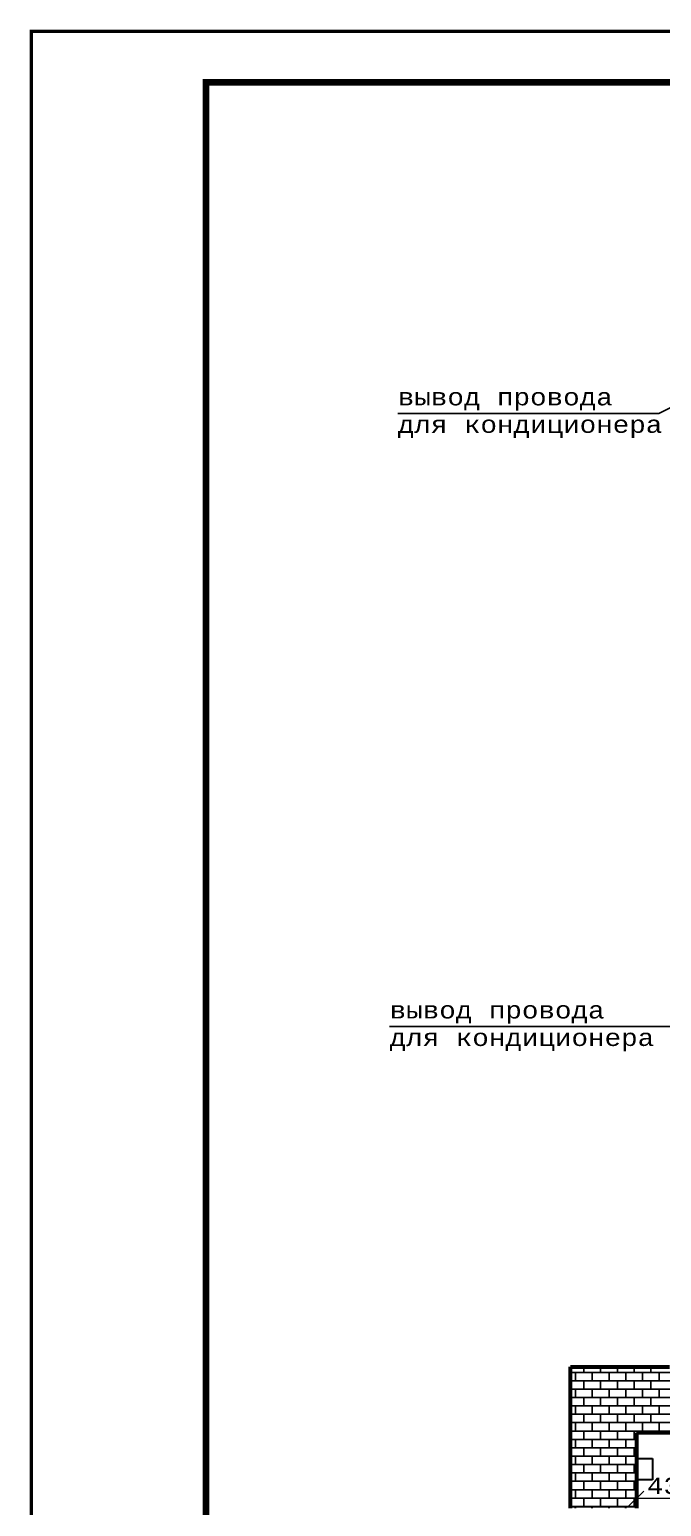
# Model space of a CAD drawing. Header units: millimetres. Extents: x 653176 to 972033, y 753746 to 925850.
# Drawn here: x 668444 to 672274, y 832371 to 841323 of the extents above; entities that cross this region are included whole.
import ezdxf

# ---------------------------------------------------------------- set-up
doc = ezdxf.new("R2010")
doc.units = ezdxf.units.MM
doc.header["$LTSCALE"] = 10
doc.layers.get('0').update_dxf_attribs({"color": 65, "lineweight": 25})
for name, color, linetype, lineweight in [('AL', 7, 'Continuous', 30), ('wall', 95, 'Continuous', 60), ('размh150', 7, 'Continuous', 9), ('Стены', 7, 'Continuous', 25), ('ТЕКСТ1', 90, 'Continuous', 25)]:
    doc.layers.add(name, color=color, linetype=linetype, lineweight=lineweight)
doc.styles.add('acd-studio', font='cour.ttf')
doc.dimstyles.new('у', dxfattribs={"dimtxt": 100, "dimasz": 90, "dimexe": 1, "dimexo": 1, "dimgap": 20, "dimtad": 1, "dimtoh": 1, "dimdec": 0, "dimrnd": 5, "dimtxsty": 'acd-studio', "dimblk": 'OBLIQUE', "dimcen": 2.5, "dimclrt": 256, "dimadec": 0, "dimazin": 0, "dimtfac": 1, "dimtdec": 0, "dimtmove": 0, "dimatfit": 3, "dimfxl": 1, "dimlwd": -1, "dimarcsym": 0})

# ---------------------------------------------------------------- blocks, each defined once
blk = doc.blocks.new('_Oblique')
at = {"color": 0, "linetype": 'ByBlock', "lineweight": -2}
blk.add_line((-0.5, -0.5), (0.5, 0.5), dxfattribs=at)
blk = doc.blocks.new('*D627')
at = {"layer": 'Defpoints', "color": 0, "lineweight": 90, "transparency": 16777216}
for p in [(672122.1, 832816.6), (672549.9, 832816.5), (672122.1, 832419)]:
    blk.add_point(p, dxfattribs=at)
at = {"layer": 'размh150', "color": 0, "lineweight": -2, "transparency": 16777216}
for p, q in [((672122.1, 832815.6), (672122.1, 832418)), ((672549.9, 832815.5), (672549.9, 832418))]:
    blk.add_line(p, q, dxfattribs=at)
at = {"layer": 'размh150', "color": 0, "transparency": 16777216}
blk.add_line((672549.9, 832419), (672122.1, 832419), dxfattribs=at)
at = {"layer": 'размh150', "color": 0, "transparency": 16777216, "xscale": 90, "yscale": 90, "zscale": 90, "rotation": 180}
blk.add_blockref('_Oblique', (672122.1, 832419), dxfattribs=at)
at = {"layer": 'размh150', "color": 0, "transparency": 16777216, "xscale": 90, "yscale": 90, "zscale": 90}
blk.add_blockref('_Oblique', (672549.9, 832419), dxfattribs=at)
at = {"layer": 'размh150', "transparency": 16777216, "insert": (672336, 832495.2), "char_height": 100, "attachment_point": 5, "style": 'acd-studio'}
blk.add_mtext('430', dxfattribs=at)

msp = doc.modelspace()

# ---------------------------------------------------------------- linework, layer by layer
at = {"layer": 'AL', "color": 7}
for p, q in [((672122.1, 832661.6), (672219.3, 832661.6)), ((672122.1, 832531.6), (672122.1, 832661.6)), ((672219.3, 832661.6), (672219.3, 832531.6)), ((672219.3, 832531.6), (672122.1, 832531.6)), ((671722.1, 832371.1), (672122.1, 832371.1)), ((671753, 832361.6), (671753, 832371.1)), ((671854.6, 832361.6), (671854.6, 832371.1)), ((671956.2, 832361.6), (671956.2, 832371.1)), ((672057.8, 832361.6), (672057.8, 832371.1))]:
    msp.add_line(p, q, dxfattribs=at)
at = {"layer": 'AL', "color": 7, "lineweight": 50, "const_width": 20}
msp.add_lwpolyline([(668453.9, 841312.7), (689453.9, 841312.7), (689453.9, 826462.7), (668453.9, 826462.7), (668453.9, 841312.7)], dxfattribs=at)
for points in [[(669503.9, 841012.7), (689153.9, 841012.7), (689153.9, 826762.7), (669503.9, 826762.7)], [(669513.9, 841002.7), (689143.9, 841002.7), (689143.9, 826772.7), (669513.9, 826772.7)], [(669523.9, 840992.7), (689133.9, 840992.7), (689133.9, 826782.7), (669523.9, 826782.7)]]:
    msp.add_lwpolyline(points, close=True, dxfattribs=at)
at = {"layer": 'wall', "color": 7}
for p, q in [((671722.1, 832361.6), (671722.1, 833216.6)), ((671722.1, 833216.6), (672322.1, 833216.6)), ((672722.1, 832816.6), (672122.1, 832816.6)), ((672122.1, 832816.6), (672122.1, 832361.6))]:
    msp.add_line(p, q, dxfattribs=at)
at = {"layer": 'Стены', "color": 7}
for p, q in [((671722.1, 833183.9), (672252.8, 833183.9)), ((671722.1, 833133.1), (672241.5, 833133.1)), ((671753, 833133.1), (671753, 833183.9)), ((671803.8, 833183.9), (671803.8, 833216.6)), ((671803.8, 833082.3), (671803.8, 833133.1)), ((671854.6, 833133.1), (671854.6, 833183.9)), ((671905.4, 833183.9), (671905.4, 833216.6)), ((671905.4, 833082.3), (671905.4, 833133.1)), ((671956.2, 833133.1), (671956.2, 833183.9)), ((672007, 833183.9), (672007, 833216.6)), ((672007, 833082.3), (672007, 833133.1)), ((672057.8, 833133.1), (672057.8, 833183.9)), ((672108.6, 833183.9), (672108.6, 833216.6)), ((672108.6, 833082.3), (672108.6, 833133.1)), ((672159.4, 833133.1), (672159.4, 833183.9)), ((672210.2, 833183.9), (672210.2, 833216.6)), ((672210.2, 833082.3), (672210.2, 833133.1)), ((672241.5, 833133.1), (672722.1, 833133.1)), ((672252.8, 833183.9), (672722.1, 833183.9)), ((672261, 833133.1), (672261, 833183.9)), ((671722.1, 833082.3), (672230.2, 833082.3)), ((671753, 833031.5), (671753, 833082.3)), ((671854.6, 833031.5), (671854.6, 833082.3)), ((671956.2, 833031.5), (671956.2, 833082.3)), ((672057.8, 833031.5), (672057.8, 833082.3)), ((672159.4, 833031.5), (672159.4, 833082.3)), ((672230.2, 833082.3), (672722.1, 833082.3)), ((672261, 833031.5), (672261, 833082.3)), ((671722.1, 833031.5), (672218.9, 833031.5)), ((671722.1, 832980.7), (672207.5, 832980.7)), ((671753, 832929.9), (671753, 832980.7)), ((671803.8, 832980.7), (671803.8, 833031.5)), ((671854.6, 832929.9), (671854.6, 832980.7)), ((671905.4, 832980.7), (671905.4, 833031.5)), ((671956.2, 832929.9), (671956.2, 832980.7)), ((672007, 832980.7), (672007, 833031.5)), ((672057.8, 832929.9), (672057.8, 832980.7)), ((672108.6, 832980.7), (672108.6, 833031.5)), ((672159.4, 832929.9), (672159.4, 832980.7)), ((672207.5, 832980.7), (672722.1, 832980.7)), ((672210.2, 832992.7), (672210.2, 833031.5)), ((672210.2, 832980.7), (672210.2, 832992.7)), ((672218.9, 833031.5), (672722.1, 833031.5)), ((672261, 832929.9), (672261, 832980.7)), ((671722.1, 832929.9), (672196.2, 832929.9)), ((671722.1, 832879.1), (672184.9, 832879.1)), ((671753, 832828.3), (671753, 832879.1)), ((671803.8, 832879.1), (671803.8, 832929.9)), ((671854.6, 832828.3), (671854.6, 832879.1)), ((671905.4, 832879.1), (671905.4, 832929.9)), ((671956.2, 832828.3), (671956.2, 832879.1)), ((672007, 832879.1), (672007, 832929.9)), ((672057.8, 832828.3), (672057.8, 832879.1)), ((672108.6, 832879.1), (672108.6, 832929.9)), ((672159.4, 832828.3), (672159.4, 832879.1)), ((672184.9, 832879.1), (672722.1, 832879.1)), ((672196.2, 832929.9), (672722.1, 832929.9)), ((672210.2, 832879.1), (672210.2, 832929.9)), ((672261, 832828.3), (672261, 832879.1)), ((671722.1, 832828.3), (672173.6, 832828.3)), ((671722.1, 832777.5), (672122.1, 832777.5)), ((671753, 832726.7), (671753, 832777.5)), ((671803.8, 832777.5), (671803.8, 832828.3)), ((671854.6, 832726.7), (671854.6, 832777.5)), ((671905.4, 832777.5), (671905.4, 832828.3)), ((671956.2, 832726.7), (671956.2, 832777.5)), ((672007, 832777.5), (672007, 832828.3)), ((672057.8, 832726.7), (672057.8, 832777.5)), ((672108.6, 832777.5), (672108.6, 832828.3)), ((672173.6, 832828.3), (672722.1, 832828.3)), ((672210.2, 832816.6), (672210.2, 832828.3)), ((671722.1, 832726.7), (672122.1, 832726.7)), ((671803.8, 832675.9), (671803.8, 832726.7)), ((671905.4, 832675.9), (671905.4, 832726.7)), ((672007, 832675.9), (672007, 832726.7)), ((672108.6, 832675.9), (672108.6, 832726.7)), ((671722.1, 832675.9), (672122.1, 832675.9)), ((671722.1, 832625.1), (672122.1, 832625.1)), ((671753, 832625.1), (671753, 832675.9)), ((671803.8, 832574.3), (671803.8, 832625.1)), ((671854.6, 832625.1), (671854.6, 832675.9)), ((671905.4, 832574.3), (671905.4, 832625.1)), ((671956.2, 832625.1), (671956.2, 832675.9)), ((672007, 832574.3), (672007, 832625.1)), ((672057.8, 832625.1), (672057.8, 832675.9)), ((672108.6, 832574.3), (672108.6, 832625.1)), ((671722.1, 832574.3), (672122.1, 832574.3)), ((671722.1, 832523.5), (672122.1, 832523.5)), ((671753, 832523.5), (671753, 832574.3)), ((671803.8, 832472.7), (671803.8, 832523.5)), ((671854.6, 832523.5), (671854.6, 832574.3)), ((671905.4, 832472.7), (671905.4, 832523.5)), ((671956.2, 832523.5), (671956.2, 832574.3)), ((672007, 832472.7), (672007, 832523.5)), ((672057.8, 832523.5), (672057.8, 832574.3)), ((672108.6, 832472.7), (672108.6, 832523.5)), ((671722.1, 832472.7), (672122.1, 832472.7)), ((671722.1, 832421.9), (672122.1, 832421.9)), ((671753, 832421.9), (671753, 832472.7)), ((671803.8, 832371.1), (671803.8, 832421.9)), ((671854.6, 832421.9), (671854.6, 832472.7)), ((671905.4, 832371.1), (671905.4, 832421.9)), ((671956.2, 832421.9), (671956.2, 832472.7)), ((672007, 832371.1), (672007, 832421.9)), ((672057.8, 832421.9), (672057.8, 832472.7)), ((672108.6, 832371.1), (672108.6, 832421.9))]:
    msp.add_line(p, q, dxfattribs=at)
at = {"layer": 'ТЕКСТ1', "color": 7, "ltscale": 180}
for points in [[(670675.9, 838995.8), (672258.6, 838995.8), (673592.1, 839669.5)], [(670626.4, 835279.7), (672360.3, 835279.7), (673307.9, 836167.7)]]:
    msp.add_lwpolyline(points, dxfattribs=at)

# ---------------------------------------------------------------- texts
at = {"layer": 'ТЕКСТ1', "ltscale": 200, "char_height": 100, "attachment_point": 4, "style": 'acd-studio'}
for insert in [(670675.9, 838995.8), (670626.4, 835279.7)]:
    msp.add_mtext('вывод провода\\Pдля кондиционера', dxfattribs=dict(at, insert=insert))

# ---------------------------------------------------------------- dimensions: what is measured, and where the dimension line sits
at = {"layer": 'размh150', "color": 7}
dim = msp.add_linear_dim(base=(672122.1, 832419), p1=(672549.9, 832816.5), p2=(672122.1, 832816.6), dimstyle='у', dxfattribs=at)
dim.commit()
dim.dimension.update_dxf_attribs({"geometry": '*D627', "text_midpoint": (672336, 832495.2)})

doc.saveas('drawing.dxf')
